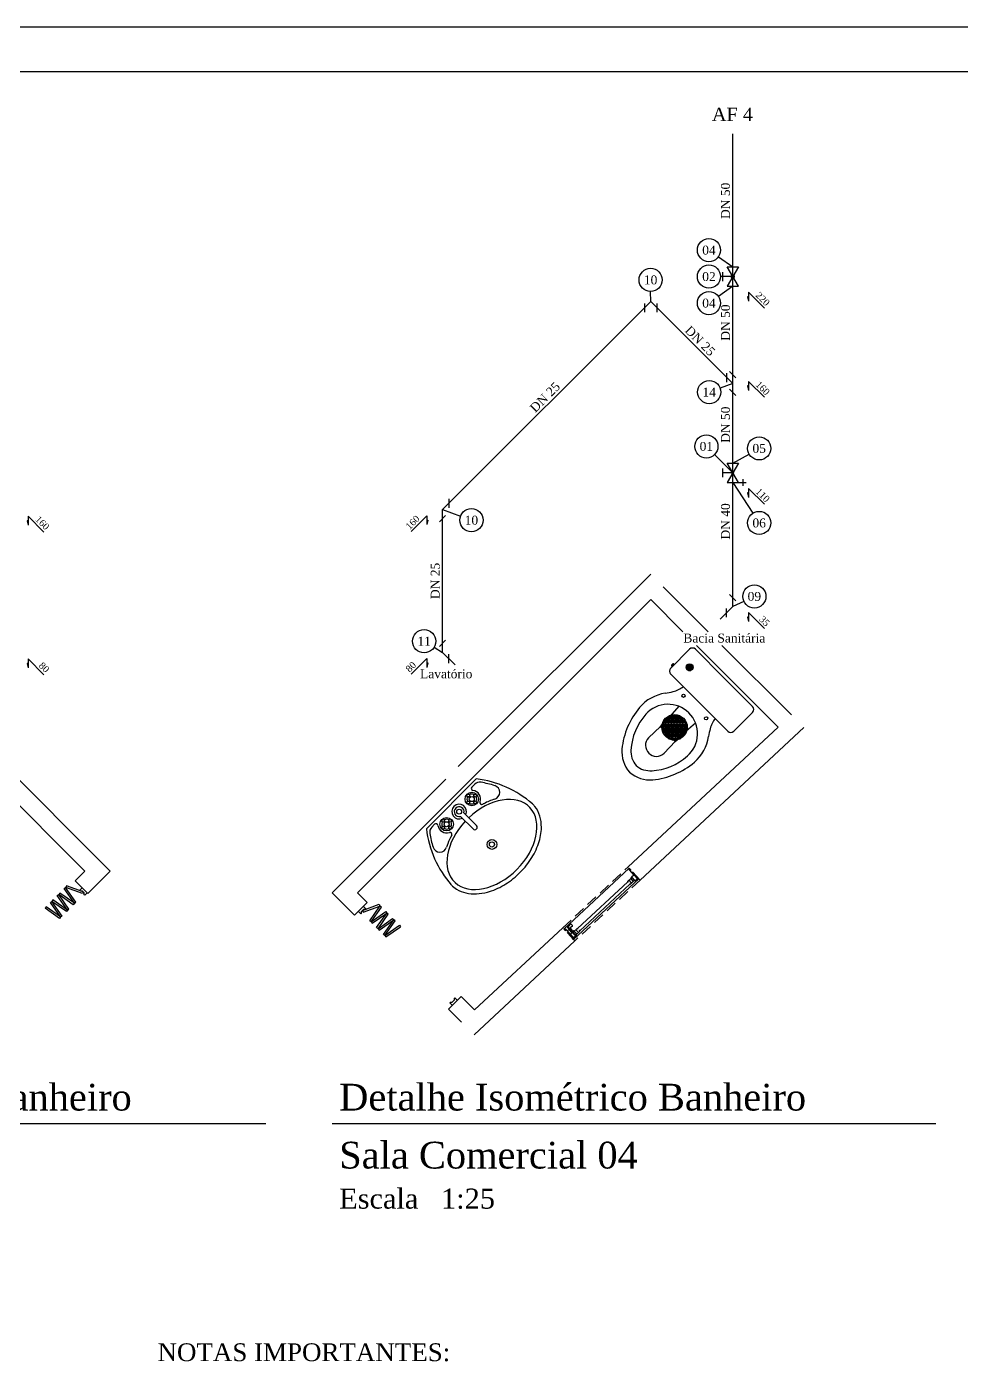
# Model space of a CAD drawing. Header units: millimetres. Extents: x 8900 to 13100, y 733 to 3683.
# Drawn here: x 11005 to 12052, y 2180 to 3683 of the extents above; entities that cross this region are included whole.
import ezdxf
from ezdxf.enums import TextEntityAlignment as Align

# ---------------------------------------------------------------- set-up
doc = ezdxf.new("R2010")
doc.units = ezdxf.units.MM
doc.linetypes.add('DASHED', pattern=[19.05, 12.7, -6.35])
for name, color, linetype in [('001 - 0.050', 1, 'Continuous'), ('002 - 0.150', 2, 'Continuous'), ('004 - 0.350', 4, 'Continuous'), ('005 - 0.350 Color', 5, 'Continuous'), ('006 - 0.500', 6, 'Continuous'), ('014 - 1.000', 14, 'Continuous')]:
    doc.layers.add(name, color=color, linetype=linetype)
doc.styles.add('style2', font='BOOKOSBI.TTF')
doc.styles.add('style4', font='romantic.ttf')

msp = doc.modelspace()

# ---------------------------------------------------------------- hatches: boundary and pattern name
at = {"layer": '005 - 0.350 Color', "ltscale": 2.5}
h = msp.add_hatch(color=256, dxfattribs=at)
h.paths.add_polyline_path([(11795.4, 3183.8, 0.198665), (11795, 3182.9), (11796.2, 3182.9)])
h.paths.add_polyline_path([(11795.6, 3184, 0.065783), (11795.4, 3183.8), (11796.2, 3182.9)])
h.paths.add_polyline_path([(11796.2, 3184.2, 0.131652), (11795.6, 3184), (11796.2, 3182.9)])
h.paths.add_polyline_path([(11796.9, 3184, 0.131652), (11796.2, 3184.2), (11796.2, 3182.9)])
h.paths.add_polyline_path([(11796.9, 3184), (11796.2, 3182.9), (11796.9, 3181.9, 0.57735)])
h.paths.add_polyline_path([(11796.2, 3182.9), (11796.2, 3181.7, 0.131652), (11796.9, 3181.9)])
h.paths.add_polyline_path([(11796.2, 3182.9), (11795.6, 3181.9, 0.131652), (11796.2, 3181.7)])
h.paths.add_polyline_path([(11796.2, 3182.9), (11795, 3182.9, 0.267949), (11795.6, 3181.9)])

# ---------------------------------------------------------------- linework, layer by layer
at = {"layer": '001 - 0.050'}
for p, q in [((11747.6, 2985), (11726.6, 2964)), ((11747.6, 2985), (11747.6, 2985)), ((11747.6, 2985), (11747.6, 2985)), ((11786.3, 2953), (11754.4, 2985)), ((11729.1, 2968.8), (11727.5, 2967.2)), ((11729.7, 2968.8), (11727.5, 2966.5)), ((11728.3, 2965.7), (11727.5, 2966.5)), ((11730.6, 2968), (11729.7, 2968.8)), ((11744, 2965.5), (11751.5, 2965.5)), ((11744, 2965.2), (11751.6, 2965.2)), ((11744, 2964.9), (11751.6, 2964.9)), ((11744, 2964.6), (11751.6, 2964.6)), ((11744, 2964.3), (11751.5, 2964.3)), ((11744.1, 2966.1), (11751.4, 2966.1)), ((11744.1, 2965.8), (11751.5, 2965.8)), ((11744.1, 2964), (11751.5, 2964)), ((11744.2, 2963.6), (11744.2, 2966.4)), ((11744.2, 2963.7), (11751.4, 2963.7)), ((11744.3, 2966.4), (11751.3, 2966.4)), ((11744.3, 2963.4), (11751.3, 2963.4)), ((11744.4, 2966.7), (11751.2, 2966.7)), ((11744.4, 2963.1), (11751.1, 2963.1)), ((11744.5, 2963), (11744.5, 2967)), ((11744.6, 2967), (11751, 2967)), ((11744.6, 2962.8), (11750.9, 2962.8)), ((11744.8, 2962.6), (11744.8, 2967.4)), ((11744.8, 2967.3), (11750.8, 2967.3)), ((11744.8, 2962.5), (11750.7, 2962.5)), ((11745, 2967.6), (11750.5, 2967.6)), ((11745.1, 2962.2), (11745.1, 2967.7)), ((11745.1, 2962.2), (11750.4, 2962.2)), ((11745.3, 2967.9), (11750.2, 2967.9)), ((11745.4, 2962), (11745.4, 2968)), ((11745.5, 2962), (11750.1, 2962)), ((11745.7, 2961.8), (11745.7, 2968.2)), ((11745.8, 2968.2), (11749.8, 2968.2)), ((11745.9, 2961.7), (11749.6, 2961.7)), ((11746, 2961.6), (11746, 2968.4)), ((11746.3, 2968.5), (11749.2, 2968.5)), ((11746.3, 2961.5), (11746.3, 2968.5)), ((11746.6, 2961.3), (11746.6, 2968.6)), ((11746.6, 2961.4), (11749, 2961.4)), ((11746.9, 2961.3), (11746.9, 2968.7)), ((11747.2, 2961.2), (11747.2, 2968.7)), ((11747.5, 2961.2), (11747.5, 2968.8)), ((11747.8, 2961.2), (11747.8, 2968.8)), ((11748.1, 2961.2), (11748.1, 2968.8)), ((11748.4, 2961.2), (11748.4, 2968.7)), ((11748.7, 2961.3), (11748.7, 2968.7)), ((11749, 2961.4), (11749, 2968.6)), ((11749.3, 2961.5), (11749.3, 2968.5)), ((11749.6, 2961.6), (11749.6, 2968.3)), ((11749.9, 2961.8), (11749.9, 2968.2)), ((11750.2, 2962), (11750.2, 2967.9)), ((11750.5, 2962.3), (11750.5, 2967.7)), ((11750.8, 2962.6), (11750.8, 2967.3)), ((11751.1, 2963.1), (11751.1, 2966.9)), ((11751.4, 2963.7), (11751.4, 2966.2)), ((11758.6, 2925.3), (11726.6, 2957.2)), ((11786.3, 2953), (11818.3, 2921)), ((11715.7, 2897.7), (11736.1, 2921.1)), ((11758.6, 2925.3), (11790.6, 2893.3)), ((11715, 2898.5), (11721.4, 2905.8)), ((11717.1, 2901.2), (11744.8, 2901.2)), ((11717.6, 2902.9), (11744.2, 2902.9)), ((11717.6, 2902.9), (11744.2, 2902.9)), ((11717.8, 2899.6), (11717.8, 2903.2)), ((11718.4, 2904.5), (11743.5, 2904.5)), ((11719.4, 2906.1), (11742.5, 2906.1)), ((11719.4, 2902.9), (11719.4, 2906)), ((11719.4, 2896.4), (11719.4, 2900.4)), ((11720.8, 2907.7), (11741.1, 2907.7)), ((11721, 2906.1), (11721, 2907.9)), ((11721, 2899.6), (11721, 2903.7)), ((11722.6, 2902.9), (11722.6, 2906.9)), ((11722.6, 2896.4), (11722.6, 2900.4)), ((11722.7, 2909.3), (11739.2, 2909.3)), ((11724.2, 2906.1), (11724.2, 2910.1)), ((11724.2, 2899.6), (11724.2, 2903.7)), ((11725.6, 2910.9), (11736.3, 2910.9)), ((11725.8, 2909.3), (11725.8, 2911)), ((11725.8, 2902.9), (11725.8, 2906.9)), ((11725.8, 2896.4), (11725.8, 2900.4)), ((11727.4, 2906.1), (11727.4, 2910.1)), ((11727.4, 2899.6), (11727.4, 2903.7)), ((11729, 2902.9), (11729, 2911.8)), ((11729, 2909.3), (11729, 2911.8)), ((11729, 2902.9), (11729, 2906.9)), ((11729, 2896.4), (11729, 2900.4)), ((11730.6, 2906.1), (11730.6, 2910.1)), ((11730.6, 2899.6), (11730.6, 2903.7)), ((11731, 2882.4), (11754.3, 2902.7)), ((11732.2, 2909.3), (11732.2, 2911.9)), ((11732.2, 2902.9), (11732.2, 2906.9)), ((11732.2, 2896.4), (11732.2, 2900.4)), ((11733.9, 2906.1), (11733.9, 2910.1)), ((11733.9, 2899.6), (11733.9, 2903.7)), ((11735.5, 2909.3), (11735.5, 2911.2)), ((11735.5, 2902.9), (11735.5, 2906.9)), ((11735.5, 2896.4), (11735.5, 2900.4)), ((11737.1, 2906.1), (11737.1, 2910.1)), ((11737.1, 2899.6), (11737.1, 2903.7)), ((11738.7, 2909.3), (11738.7, 2909.6)), ((11738.7, 2902.9), (11738.7, 2906.9)), ((11738.7, 2896.4), (11738.7, 2900.4)), ((11740.3, 2906.1), (11740.3, 2908.4)), ((11740.3, 2899.6), (11740.3, 2903.7)), ((11741.9, 2902.9), (11741.9, 2906.8)), ((11741.9, 2896.4), (11741.9, 2900.4)), ((11743.5, 2899.6), (11743.5, 2903.7)), ((11743.9, 2891.6), (11743.9, 2903.6)), ((11818.3, 2914.3), (11797.3, 2893.3)), ((11715, 2898.5), (11701.8, 2885.8)), ((11715.7, 2897.7), (11723.4, 2890.1)), ((11716.7, 2898), (11745.2, 2898)), ((11716.7, 2896.4), (11745.2, 2896.4)), ((11716.8, 2899.6), (11745.1, 2899.6)), ((11716.9, 2894.8), (11744.9, 2894.8)), ((11717.4, 2893.2), (11744.5, 2893.2)), ((11717.8, 2893.2), (11717.8, 2897.2)), ((11718, 2891.6), (11743.9, 2891.6)), ((11718.9, 2890), (11743, 2890)), ((11719.4, 2890), (11719.4, 2894)), ((11720, 2888.4), (11741.8, 2888.4)), ((11720.4, 2888), (11741.5, 2888)), ((11721, 2893.2), (11721, 2897.2)), ((11721, 2887.4), (11721, 2890.8)), ((11721.6, 2886.8), (11740.2, 2886.8)), ((11722.6, 2890), (11722.6, 2894)), ((11722.6, 2886), (11722.6, 2887.6)), ((11731, 2882.4), (11723.4, 2890.1)), ((11724.2, 2893.2), (11724.2, 2897.2)), ((11724.2, 2886.8), (11724.2, 2890.8)), ((11725.8, 2890), (11725.8, 2894)), ((11725.8, 2884.3), (11725.8, 2887.6)), ((11727.4, 2893.2), (11727.4, 2897.2)), ((11727.4, 2886.8), (11727.4, 2890.8)), ((11729, 2890), (11729, 2894)), ((11729, 2883.6), (11729, 2887.6)), ((11730.6, 2893.2), (11730.6, 2897.2)), ((11730.6, 2886.8), (11730.6, 2890.8)), ((11731.8, 2881.6), (11739.1, 2888.1)), ((11732.2, 2890), (11732.2, 2894)), ((11732.2, 2883.6), (11732.2, 2887.6)), ((11733.9, 2893.2), (11733.9, 2897.2)), ((11733.9, 2886.8), (11733.9, 2890.8)), ((11735.5, 2890), (11735.5, 2894)), ((11735.5, 2884.1), (11735.5, 2887.6)), ((11737.1, 2893.2), (11737.1, 2897.2)), ((11737.1, 2886.8), (11737.1, 2890.8)), ((11738.7, 2890), (11738.7, 2894)), ((11738.7, 2885.6), (11738.7, 2887.6)), ((11740.3, 2893.2), (11740.3, 2897.2)), ((11740.3, 2886.8), (11740.3, 2890.8)), ((11741.9, 2890), (11741.9, 2894)), ((11743.5, 2893.2), (11743.5, 2897.2)), ((11745.1, 2896.4), (11745.1, 2899.5)), ((11731.8, 2881.6), (11719.1, 2868.5)), ((11723.9, 2885.2), (11737.9, 2885.2)), ((11727.4, 2883.8), (11727.4, 2884.4)), ((11728.4, 2883.6), (11733.4, 2883.6)), ((11730.6, 2883.3), (11730.6, 2884.4)), ((11733.9, 2883.6), (11733.9, 2884.4)), ((11452.7, 2783.8), (11508.7, 2839.8)), ((11503.7, 2830.5), (11507, 2833.8)), ((11501.2, 2818.5), (11500.2, 2819.5)), ((11501.2, 2815.7), (11500.2, 2814.7)), ((11502.2, 2819.5), (11501.1, 2820.5)), ((11502.2, 2814.7), (11501.1, 2813.7)), ((11504.9, 2814.8), (11506, 2813.7)), ((11505, 2819.5), (11506, 2820.5)), ((11505.9, 2818.5), (11507, 2819.5)), ((11505.9, 2815.7), (11507, 2814.7)), ((11505, 2783.6), (11490.9, 2797.7)), ((11494.8, 2801.6), (11508.9, 2787.5)), ((11458.7, 2785.5), (11462, 2788.8)), ((11473, 2790.3), (11472, 2791.3)), ((11473, 2787.5), (11472, 2786.5)), ((11474, 2791.3), (11472.9, 2792.3)), ((11474, 2786.6), (11472.9, 2785.5)), ((11476.7, 2786.6), (11477.8, 2785.5)), ((11476.8, 2791.3), (11477.8, 2792.3)), ((11477.7, 2790.3), (11478.8, 2791.3)), ((11477.7, 2787.5), (11478.8, 2786.5))]:
    msp.add_line(p, q, dxfattribs=at)
at = {"layer": '001 - 0.050', "ltscale": 0.5}
for p, q in [((11680.1, 2739.5), (11606.9, 2671.3)), ((11680.1, 2739.5), (11679.1, 2738.6)), ((11679.1, 2738.4), (11679.2, 2738.3)), ((11679.2, 2738.3), (11679.4, 2738.4)), ((11679.4, 2738.5), (11680, 2739.1)), ((11679.4, 2738.4), (11679.4, 2738.5)), ((11680, 2737.8), (11679.9, 2737.6)), ((11679.9, 2737.6), (11685.2, 2731.9)), ((11680.1, 2737.8), (11680, 2737.8)), ((11681.8, 2737.7), (11680.1, 2739.5)), ((11680.7, 2738.3), (11680.1, 2737.8)), ((11680.2, 2739.1), (11680.7, 2738.5)), ((11680.3, 2737.6), (11680.9, 2738.1)), ((11689.1, 2728.1), (11680.3, 2737.6)), ((11681, 2738.1), (11681.6, 2737.5)), ((11681.8, 2737.5), (11681.8, 2737.5)), ((11691, 2727.8), (11617.8, 2659.6)), ((11622.3, 2671.9), (11678.5, 2724.2)), ((11624.6, 2669.4), (11680.8, 2721.7)), ((11678.3, 2724.7), (11682.4, 2728.5)), ((11678.9, 2723.8), (11678.3, 2724.4)), ((11680.1, 2726), (11678.5, 2724.6)), ((11678.5, 2724.6), (11679, 2724)), ((11679, 2724), (11678.9, 2723.8)), ((11682.8, 2723.1), (11680.1, 2726)), ((11680.5, 2722.1), (11680.7, 2722.2)), ((11681, 2721.5), (11680.5, 2722.1)), ((11680.7, 2722.2), (11681.2, 2721.7)), ((11681.2, 2721.7), (11682.8, 2723.1)), ((11685.4, 2725.3), (11681.3, 2721.5)), ((11682.5, 2728.3), (11681.8, 2727.6)), ((11681.8, 2727.6), (11684.5, 2724.7)), ((11682.2, 2728.7), (11682.3, 2728.8)), ((11682.4, 2728.5), (11682.2, 2728.7)), ((11682.4, 2728.8), (11683.1, 2728.1)), ((11682.9, 2727.9), (11682.5, 2728.3)), ((11685.2, 2731.9), (11682.6, 2729.5)), ((11682.6, 2729.3), (11682.7, 2729.2)), ((11682.7, 2729.2), (11682.8, 2729.4)), ((11682.8, 2729.4), (11682.9, 2729.3)), ((11683, 2729.5), (11683.1, 2729.6)), ((11683.1, 2729.3), (11683, 2729.5)), ((11683, 2729.3), (11683.1, 2729.3)), ((11683.1, 2729.6), (11683.8, 2728.9)), ((11683.1, 2727.9), (11683.1, 2727.9)), ((11683.7, 2728.7), (11683.5, 2728.9)), ((11683.5, 2728.9), (11683.5, 2728.8)), ((11683.5, 2728.7), (11685.6, 2726.3)), ((11683.8, 2728.9), (11683.7, 2728.7)), ((11684.5, 2724.7), (11685.2, 2725.4)), ((11684.8, 2726), (11684.9, 2726)), ((11685.2, 2725.4), (11684.8, 2725.9)), ((11685, 2726), (11685.7, 2725.3)), ((11685.6, 2725.1), (11685.4, 2725.3)), ((11685.7, 2725.1), (11685.6, 2725.1)), ((11685.7, 2726.5), (11685.8, 2726.7)), ((11685.9, 2726.4), (11685.7, 2726.5)), ((11685.8, 2726.7), (11686.6, 2725.9)), ((11685.8, 2726.3), (11685.9, 2726.4)), ((11686.3, 2725.6), (11686.1, 2725.5)), ((11686.1, 2725.5), (11686.2, 2725.4)), ((11686.3, 2725.9), (11686.2, 2725.9)), ((11686.2, 2725.7), (11686.3, 2725.6)), ((11686.4, 2725.8), (11686.3, 2725.9)), ((11686.4, 2725.4), (11689, 2727.8)), ((11686.6, 2725.9), (11686.4, 2725.8)), ((11689, 2727.8), (11689.1, 2727.7)), ((11689.7, 2728.6), (11689.1, 2728.1)), ((11689.1, 2727.7), (11689.3, 2727.8)), ((11689.2, 2729.6), (11689.2, 2729.5)), ((11689.2, 2729.4), (11689.7, 2728.8)), ((11689.3, 2727.9), (11689.9, 2728.5)), ((11689.3, 2727.8), (11689.3, 2727.9)), ((11691, 2727.8), (11689.4, 2729.6)), ((11689.9, 2727.2), (11689.8, 2727)), ((11689.8, 2727), (11689.9, 2726.9)), ((11690, 2727.2), (11689.9, 2727.2)), ((11690, 2728.5), (11690.6, 2727.9)), ((11690, 2726.9), (11691, 2727.8)), ((11690.6, 2727.7), (11690, 2727.2)), ((11612.2, 2674.3), (11614.3, 2676.8)), ((11615.2, 2676.9), (11616.6, 2675.4)), ((11606.9, 2671.3), (11607.9, 2672.3)), ((11608.6, 2669.5), (11606.9, 2671.3)), ((11608, 2672), (11607.4, 2671.4)), ((11607.4, 2671.3), (11607.9, 2670.7)), ((11608.1, 2671.9), (11608, 2672)), ((11608.1, 2672.3), (11608.2, 2672.1)), ((11608.2, 2672.1), (11608.1, 2671.9)), ((11608.1, 2670.7), (11608.7, 2671.2)), ((11608.9, 2671.1), (11608.2, 2670.5)), ((11608.2, 2670.3), (11608.8, 2669.7)), ((11608.7, 2671.2), (11608.7, 2671.4)), ((11608.7, 2671.4), (11608.9, 2671.4)), ((11608.8, 2669.6), (11608.8, 2669.5)), ((11608.9, 2671.4), (11614.1, 2665.7)), ((11617.7, 2661.6), (11608.9, 2671.1)), ((11611.3, 2674), (11610.7, 2673.4)), ((11610.7, 2673.4), (11615.9, 2667.9)), ((11610.9, 2669.3), (11612.5, 2670.8)), ((11611.6, 2674.3), (11611.3, 2674)), ((11616.5, 2668.5), (11611.3, 2674)), ((11612.5, 2670.8), (11615.8, 2667.3)), ((11613.1, 2670.8), (11612.8, 2670.5)), ((11613.7, 2672), (11613.4, 2671.7)), ((11614.1, 2672.2), (11613.6, 2671.7)), ((11613.6, 2671.7), (11616.7, 2668.4)), ((11613.7, 2670.2), (11614.3, 2670.8)), ((11616.5, 2674.5), (11613.8, 2672.6)), ((11617, 2669.1), (11614.1, 2672.2)), ((11614.1, 2665.7), (11616.8, 2668.2)), ((11615.8, 2667.3), (11614.1, 2665.7)), ((11616.3, 2667.5), (11614.3, 2665.6)), ((11614.3, 2665.6), (11617.8, 2661.8)), ((11615.9, 2667.9), (11615.5, 2667.6)), ((11615.9, 2667.9), (11616.5, 2668.5)), ((11616.2, 2661.6), (11616.2, 2661.6)), ((11617.8, 2659.6), (11616.2, 2661.4)), ((11619.8, 2663.7), (11616.3, 2667.5)), ((11616.4, 2661.6), (11616.9, 2661)), ((11616.7, 2667.8), (11616.6, 2667.7)), ((11616.6, 2667.7), (11617.3, 2666.9)), ((11616.9, 2667.7), (11616.7, 2667.8)), ((11616.9, 2668.2), (11617, 2668.1)), ((11617, 2668.1), (11616.9, 2668)), ((11616.9, 2668), (11616.9, 2667.9)), ((11616.9, 2667.7), (11616.9, 2667.7)), ((11617.4, 2669.3), (11617, 2669.1)), ((11617.1, 2668.3), (11617.6, 2668.5)), ((11617.1, 2661), (11617.7, 2661.6)), ((11617.8, 2661.4), (11617.2, 2660.8)), ((11617.2, 2660.7), (11617.8, 2660.1)), ((11617.3, 2667.2), (11617.4, 2667.3)), ((11617.4, 2667), (11617.3, 2667.2)), ((11617.3, 2666.9), (11617.4, 2667)), ((11617.5, 2668.5), (11617.4, 2668.4)), ((11617.4, 2668.3), (11618.1, 2667.6)), ((11617.7, 2668.3), (11617.5, 2668.5)), ((11617.5, 2667.3), (11619.7, 2664.9)), ((11617.6, 2668.5), (11617.7, 2668.3)), ((11621.8, 2672.1), (11617.7, 2668.3)), ((11617.8, 2661.8), (11619.8, 2663.7)), ((11618, 2661.3), (11617.8, 2661.4)), ((11618.8, 2660.5), (11617.8, 2659.6)), ((11618.3, 2668.8), (11617.9, 2669.2)), ((11617.9, 2668.1), (11618.6, 2668.8)), ((11618.3, 2667.7), (11617.9, 2668.1)), ((11620.6, 2664.1), (11617.9, 2661.7)), ((11617.9, 2661.7), (11618, 2661.5)), ((11617.9, 2660.1), (11618.5, 2660.6)), ((11618, 2661.5), (11618, 2661.3)), ((11618.3, 2667.6), (11618.3, 2667.6)), ((11618.5, 2660.6), (11618.5, 2660.8)), ((11618.5, 2660.8), (11618.7, 2660.8)), ((11618.6, 2668.8), (11621.3, 2665.9)), ((11618.7, 2660.8), (11618.8, 2660.7)), ((11619.5, 2664.9), (11619.3, 2664.7)), ((11619.3, 2664.7), (11620, 2663.9)), ((11619.6, 2664.7), (11619.5, 2664.9)), ((11619.7, 2664.8), (11619.6, 2664.7)), ((11620.1, 2665.7), (11620, 2665.7)), ((11620, 2665.5), (11620.7, 2664.8)), ((11620, 2664.2), (11620.1, 2664.3)), ((11620.2, 2664.1), (11620, 2664.2)), ((11620, 2663.9), (11620.2, 2664.1)), ((11620.6, 2665.2), (11620.2, 2665.7)), ((11620.2, 2664.3), (11620.3, 2664.2)), ((11620.3, 2664.2), (11620.5, 2664.4)), ((11620.4, 2670.4), (11621.9, 2671.9)), ((11623.1, 2667.5), (11620.4, 2670.4)), ((11620.5, 2664.4), (11620.6, 2664.3)), ((11621.3, 2665.9), (11620.6, 2665.2)), ((11620.7, 2665), (11624.8, 2668.9)), ((11620.9, 2664.8), (11620.7, 2665)), ((11620.8, 2664.8), (11620.9, 2664.8)), ((11621.9, 2671.9), (11622.5, 2671.3)), ((11622.6, 2671.5), (11622.1, 2672.1)), ((11622.5, 2671.3), (11622.6, 2671.5)), ((11624.6, 2669), (11623.1, 2667.5)), ((11624.3, 2669.7), (11624.1, 2669.6)), ((11624.1, 2669.6), (11624.6, 2669)), ((11624.8, 2669.1), (11624.3, 2669.7))]:
    msp.add_line(p, q, dxfattribs=at)
at = {"layer": '001 - 0.050', "ltscale": 2.5}
for p, q in [((11038.9, 2709), (11040.6, 2710.1)), ((11050.4, 2692.6), (11038.9, 2709)), ((11041.7, 2711.7), (11040.6, 2710.1)), ((11056.9, 2698.6), (11040.6, 2710.1)), ((11052, 2693.7), (11040.6, 2710.1)), ((11058.1, 2700.3), (11041.7, 2711.7)), ((11046.6, 2716.7), (11048.3, 2717.8)), ((11058.1, 2700.3), (11046.6, 2716.7)), ((11059.7, 2701.4), (11048.3, 2717.8)), ((11049.1, 2719.9), (11048.4, 2718)), ((11067.2, 2711.2), (11048.4, 2718)), ((11067.9, 2713), (11049.1, 2719.9)), ((11066.9, 2717.7), (11064.1, 2714.9)), ((11064.1, 2714.9), (11064.8, 2714.2)), ((11064.8, 2714.2), (11066.8, 2714.2)), ((11069, 2711.9), (11066.8, 2714.2)), ((11067.9, 2713), (11067.2, 2711.2)), ((11069, 2709.9), (11069, 2711.9)), ((11069.7, 2709.2), (11069, 2709.9)), ((11072.6, 2712), (11069.7, 2709.2)), ((11026.3, 2696.3), (11025.2, 2694.7)), ((11041.5, 2683.2), (11025.2, 2694.7)), ((11042.7, 2684.9), (11026.3, 2696.3)), ((11031.2, 2701.3), (11032.9, 2702.4)), ((11042.7, 2684.9), (11031.2, 2701.3)), ((11034, 2704), (11032.9, 2702.4)), ((11049.2, 2690.9), (11032.9, 2702.4)), ((11044.3, 2686), (11032.9, 2702.4)), ((11050.4, 2692.6), (11034, 2704)), ((11050.4, 2692.6), (11049.2, 2690.9)), ((11050.4, 2692.6), (11052, 2693.7)), ((11058.1, 2700.3), (11056.9, 2698.6)), ((11058.1, 2700.3), (11059.7, 2701.4)), ((11376.4, 2691.3), (11379.2, 2688.4)), ((11379.9, 2691.2), (11382.1, 2693.4)), ((11379.9, 2689.2), (11379.9, 2691.2)), ((11381, 2692.3), (11399.8, 2699.1)), ((11381, 2692.3), (11381.7, 2690.4)), ((11381.7, 2690.4), (11400.5, 2697.2)), ((11382, 2696.9), (11384.8, 2694.1)), ((11384.1, 2693.4), (11382.1, 2693.4)), ((11384.8, 2694.1), (11384.1, 2693.4)), ((11389.2, 2680.6), (11400.7, 2697)), ((11390.8, 2679.5), (11402.3, 2695.9)), ((11390.8, 2679.5), (11407.2, 2691)), ((11399.8, 2699.1), (11400.5, 2697.2)), ((11402.3, 2695.9), (11400.7, 2697)), ((11407.2, 2691), (11408.4, 2689.3)), ((11042.7, 2684.9), (11041.5, 2683.2)), ((11042.7, 2684.9), (11044.3, 2686)), ((11379.2, 2688.4), (11379.9, 2689.2)), ((11390.8, 2679.5), (11389.2, 2680.6)), ((11390.8, 2679.5), (11392, 2677.9)), ((11392, 2677.9), (11408.4, 2689.3)), ((11396.9, 2673), (11408.4, 2689.3)), ((11398.5, 2671.8), (11410, 2688.2)), ((11398.5, 2671.8), (11414.9, 2683.3)), ((11399.7, 2670.2), (11416.1, 2681.6)), ((11404.6, 2665.3), (11416.1, 2681.6)), ((11406.2, 2664.1), (11417.7, 2680.5)), ((11406.2, 2664.1), (11422.6, 2675.6)), ((11410, 2688.2), (11408.4, 2689.3)), ((11414.9, 2683.3), (11416.1, 2681.6)), ((11417.7, 2680.5), (11416.1, 2681.6)), ((11422.6, 2675.6), (11423.7, 2673.9)), ((11398.5, 2671.8), (11396.9, 2673)), ((11398.5, 2671.8), (11399.7, 2670.2)), ((11406.2, 2664.1), (11404.6, 2665.3)), ((11406.2, 2664.1), (11407.4, 2662.5)), ((11407.4, 2662.5), (11423.7, 2673.9)), ((11479, 2588.6), (11479.7, 2589.3)), ((11481.9, 2585.8), (11479, 2588.6)), ((11479.7, 2589.3), (11481.7, 2589.3)), ((11481.7, 2589.3), (11484, 2591.6)), ((11484.7, 2594.3), (11484, 2593.6)), ((11484, 2593.6), (11484, 2591.6)), ((11487.5, 2591.4), (11484.7, 2594.3))]:
    msp.add_line(p, q, dxfattribs=at)
at = {"layer": '001 - 0.050'}
for centre, radius in [((11747.8, 2965), 3.81), ((11741, 2932.9), 1.79), ((11730.9, 2897.6), 14.3), ((11766.3, 2907.7), 1.79), ((11503.6, 2817.1), 7.56), ((11499.7, 2821), 1.54), ((11499.7, 2813.2), 1.54), ((11503.6, 2817.1), 2.75), ((11507.5, 2821), 1.54), ((11507.5, 2813.2), 1.54), ((11475.4, 2788.9), 7.56), ((11489.5, 2803), 2.75), ((11471.5, 2792.8), 1.54), ((11471.5, 2785), 1.54), ((11475.4, 2788.9), 2.75), ((11479.3, 2792.8), 1.54), ((11479.3, 2785), 1.54), ((11526.2, 2766.2), 5.46), ((11526.2, 2766.2), 2.91)]:
    msp.add_circle(centre, radius, dxfattribs=at)
for centre, radius, start, end in [((11751, 2981.7), 4.76, 45, 135), ((11729.9, 2960.6), 4.76, 135, 225), ((11727.8, 2966.8), 0.476, 135, 225), ((11729.4, 2968.4), 0.476, 45, 135), ((11727.3, 2889.4), 46.8, 98.3289, 139.4554), ((11713.1, 2990.7), 55.5, 277.6506, 287.0098), ((11720.5, 2970.6), 34.1, 284.9999, 306.296), ((11759.9, 2863.3), 88.6, 140.3547, 173.617), ((11723.6, 2890.3), 33.1, 44.9848, 138.7848), ((11815, 2917.7), 4.76, 315, 45), ((11747.2, 2868.5), 65.2, 138.0057, 176.9097), ((11723.6, 2890.3), 33.1, 311.2152, 45.0152), ((11803.9, 2887.2), 34.1, 143.704, 165.0001), ((11710.2, 2877.3), 11.9, 135.0403, 226.5783), ((11722.7, 2894), 46.8, 310.5446, 351.6711), ((11824, 2879.8), 55.5, 162.9902, 172.3494), ((11793.9, 2896.6), 4.76, 225, 315), ((11707.3, 2870.5), 35.5, 175.628, 221.0076), ((11705.9, 2870.3), 23.9, 174.8314, 221.174), ((11710.7, 2876.9), 11.9, 223.6285, 314.9635), ((11701.8, 2913.9), 65.2, 273.0903, 311.9943), ((11696.6, 2926.6), 88.6, 276.383, 309.6453), ((11703.8, 2874), 35.5, 228.9924, 274.372), ((11703.6, 2872.6), 23.8, 228.8225, 275.2134), ((11505.2, 2829), 2.2, 135, 262.032), ((11503.6, 2817.1), 9.76, 341.2538, 82.032), ((11512.6, 2828.2), 7.92, 80.1872, 135), ((11494.2, 2722.1), 118.5, 49.1421, 82.9655), ((11494.2, 2722.1), 115.5, 72.2549, 80.1872), ((11527, 2824.6), 7.92, 287.2592, 72.2549), ((11489.5, 2803), 8.25, 334.6397, 295.3486), ((11503.6, 2817.1), 5.5, 150.9211, 208.5588), ((11503.6, 2817.1), 5.5, 60.7907, 119.7593), ((11503.6, 2817.1), 5.5, 240.9116, 298.88), ((11503.6, 2817.1), 5.5, 331.0953, 28.7658), ((11514.9, 2813.3), 2.2, 161.2538, 298.7502), ((11489.5, 2803), 5.5, 345.2446, 284.6569), ((11570.3, 2798.3), 118.5, 187.0345, 220.8579), ((11464.3, 2779.9), 7.92, 135, 189.8128), ((11463.5, 2787.3), 2.2, 7.968, 135), ((11475.4, 2788.9), 9.76, 187.968, 288.6816), ((11475.4, 2788.9), 5.5, 151.0953, 208.7658), ((11475.4, 2788.9), 5.5, 60.9116, 118.88), ((11475.4, 2788.9), 5.5, 240.7907, 299.7593), ((11475.4, 2788.9), 5.5, 330.9211, 28.5587), ((11507, 2785.5), 2.75, 225, 45), ((11570.3, 2798.3), 115.5, 189.8128, 197.7274), ((11479.2, 2777.6), 2.2, 331.2412, 108.6816), ((11467.8, 2765.5), 7.92, 197.7274, 342.6975)]:
    msp.add_arc(centre, radius, start, end, dxfattribs=at)
at = {"layer": '001 - 0.050', "ltscale": 0.5}
for centre, radius, start, end in [((11679.2, 2738.5), 0.1, 132.9571, 222.9513), ((11680.1, 2739), 0.1, 43.6786, 132.9584), ((11680.7, 2738.4), 0.1, 312.9623, 42.9577), ((11681, 2738.1), 0.1, 42.9571, 132.9571), ((11681.7, 2737.6), 0.1, 222.9581, 312.9571), ((11681.7, 2737.6), 0.1, 312.9571, 43.3039), ((11678.4, 2724.6), 0.202, 133.4193, 222.9571), ((11681.2, 2721.6), 0.198, 222.0041, 312.9571), ((11682.4, 2728.7), 0.1, 42.9681, 132.9529), ((11682.6, 2729.4), 0.1, 132.9571, 222.9571), ((11683, 2729.3), 0.1, 222.9602, 312.9388), ((11683, 2728), 0.1, 222.9571, 312.9571), ((11683, 2728), 0.1, 312.9571, 42.9571), ((11683.5, 2728.7), 0.1, 132.9466, 222.9676), ((11684.9, 2725.9), 0.1, 132.9571, 222.9571), ((11684.9, 2726), 0.1, 42.9571, 132.9571), ((11685.7, 2726.4), 0.1, 222.9466, 312.9676), ((11685.6, 2725.2), 0.1, 312.9587, 42.9571), ((11686.3, 2725.8), 0.1, 132.9754, 222.954), ((11686.3, 2725.5), 0.1, 222.9571, 312.9571), ((11689.2, 2729.5), 0.1, 132.9571, 222.9571), ((11689.3, 2729.5), 0.1, 42.9571, 132.9571), ((11689.7, 2728.7), 0.0983, 311.9629, 42.9571), ((11690, 2728.4), 0.1, 42.2397, 132.9571), ((11690, 2726.9), 0.1, 222.9577, 312.9438), ((11690.5, 2727.8), 0.0987, 312.2309, 42.9571), ((11614.7, 2676.4), 0.6, 42.9571, 140.4571), ((11616.1, 2675), 0.6, 305.4571, 42.9571), ((11607.4, 2671.3), 0.1, 132.9558, 222.2356), ((11608, 2672.2), 0.1, 42.9629, 132.9571), ((11608, 2670.7), 0.1, 222.9565, 312.9519), ((11608.3, 2670.4), 0.1, 132.9571, 222.9571), ((11608.7, 2669.6), 0.1, 222.6103, 312.9571), ((11608.7, 2669.7), 0.1, 312.9571, 42.9561), ((11611.9, 2674.5), 0.4, 222.9571, 320.4571), ((11614, 2672.3), 0.4, 125.4571, 222.9571), ((11616.2, 2661.5), 0.1, 132.9571, 222.9571), ((11616.3, 2661.5), 0.1, 42.9571, 132.9571), ((11617, 2668.7), 0.4, 222.9571, 297.9571), ((11616.8, 2668.1), 0.1, 42.9571, 132.9571), ((11616.9, 2667.8), 0.1, 312.9754, 42.954), ((11617, 2661.1), 0.0983, 222.9571, 313.9513), ((11617.3, 2660.7), 0.1, 132.9571, 223.6745), ((11617.6, 2668.9), 0.4, 42.9571, 117.9571), ((11617.5, 2668.4), 0.1, 132.9613, 222.9461), ((11617.4, 2667.2), 0.1, 42.9466, 132.9676), ((11617.9, 2660.1), 0.0987, 222.9571, 313.6833), ((11618.2, 2667.6), 0.1, 222.9571, 312.9571), ((11618.2, 2667.7), 0.1, 312.9571, 42.9571), ((11618.8, 2660.6), 0.1, 312.9704, 42.9565), ((11619.6, 2664.8), 0.1, 312.9466, 42.9676), ((11620.1, 2665.6), 0.1, 132.9571, 222.9571), ((11620.1, 2665.6), 0.1, 42.9571, 132.9571), ((11620.2, 2664.2), 0.1, 42.9602, 132.9388), ((11620.5, 2664.2), 0.1, 312.9571, 42.9571), ((11620.8, 2664.8), 0.1, 222.9571, 312.9555), ((11621.9, 2672), 0.202, 42.9571, 132.4949), ((11624.7, 2669), 0.198, 312.9571, 43.9101)]:
    msp.add_arc(centre, radius, start, end, dxfattribs=at)
at = {"layer": '001 - 0.050'}
msp.add_ellipse((11526.2, 2766.2), major_axis=(42, 42), ratio=0.666667, start_param=1.616828, end_param=7.807388, dxfattribs=at)
for points, knots in [([(11480.7, 2720.7), (11482.5, 2719), (11484.4, 2717.4), (11489.7, 2714.2), (11493.3, 2712.8), (11500.7, 2711), (11504.7, 2710.7), (11512.9, 2711), (11517.1, 2711.7), (11527.4, 2714.5), (11533.6, 2717.1), (11545.3, 2724), (11551, 2728.3), (11561.2, 2738), (11565.7, 2743.5), (11573.3, 2755), (11576.3, 2761.1), (11580.5, 2773.3), (11581.6, 2779.4), (11581.7, 2789.7), (11581.1, 2794), (11578.6, 2802), (11576.8, 2805.7), (11573.5, 2809.9), (11572.6, 2810.8), (11571.7, 2811.7)], [6.283185, 6.283185, 6.283185, 6.283185, 6.442399, 6.442399, 6.675979, 6.675979, 6.909559, 6.909559, 7.143139, 7.143139, 7.480359, 7.480359, 7.817579, 7.817579, 8.154799, 8.154799, 8.492019, 8.492019, 8.829238, 8.829238, 9.085832, 9.085832, 9.342426, 9.342426, 9.424781, 9.424781, 9.424781, 9.424781]), ([(11529.4, 2817.1), (11525.2, 2815.8), (11521.1, 2814.1), (11516.7, 2811.7), (11516.3, 2811.5), (11516, 2811.3)], [4.0443997, 4.0443997, 4.0443997, 4.0443997, 4.2796557, 4.2796557, 4.3001569, 4.3001569, 4.3001569, 4.3001569]), ([(11481.1, 2776.5), (11479.4, 2773.4), (11477.9, 2770.2), (11476.2, 2765.7), (11475.8, 2764.4), (11475.4, 2763.1)], [5.1242531, 5.1242531, 5.1242531, 5.1242531, 5.3076682, 5.3076682, 5.3793346, 5.3793346, 5.3793346, 5.3793346])]:
    msp.add_open_spline(points, degree=3, knots=knots, dxfattribs=at)
at = {"layer": '002 - 0.150'}
msp.add_line((8974.7, 3682.9), (13099.7, 3682.9), dxfattribs=at)
at = {"layer": '002 - 0.150', "ltscale": 2.5}
for p, q in [((11780.1, 3425.1), (11796.2, 3413.8)), ((11785, 3402.9), (11782.5, 3402.9)), ((11704.2, 3375), (11704.1, 3386.2)), ((11796.2, 3392.1), (11780.1, 3380.7)), ((11796.2, 3282.9), (11782.1, 3277.8)), ((11775.8, 3203.3), (11796.2, 3182.9)), ((11796.2, 3193.8), (11814.5, 3203.9)), ((11796.2, 3172.1), (11818.7, 3137.6)), ((11470.8, 3141.6), (11491, 3134.3)), ((11704.2, 3069.2), (11488.5, 2853.5)), ((11718.3, 3055), (11768.6, 3004.7)), ((10762.4, 3044), (11070, 2736.4)), ((11704.2, 3040.9), (11375.4, 2712.1)), ((11704.2, 3040.9), (11740.3, 3004.7)), ((11808.6, 3038.8), (11796.2, 3032.9)), ((10850.8, 2983.9), (11098.3, 2736.4)), ((11461.3, 2987.4), (11470.8, 2981.6)), ((11755.7, 2989.3), (11847.2, 2897.8)), ((11784, 2989.3), (11861.9, 2911.4)), ((11847.2, 2897.8), (11678.8, 2741)), ((11876, 2897.3), (11692.4, 2726.3)), ((11474.4, 2839.3), (11347.1, 2712.1)), ((11070, 2736.4), (11059.1, 2725.5)), ((11098.3, 2736.4), (11073.3, 2711.3)), ((11059.1, 2725.5), (11073.3, 2711.3)), ((11347.1, 2712.1), (11372.1, 2687)), ((11375.4, 2712.1), (11386.3, 2701.2)), ((11386.3, 2701.2), (11372.1, 2687)), ((11605.6, 2672.8), (11506.7, 2580.7)), ((11619.2, 2658.2), (11506.2, 2552.9)), ((11491.8, 2595.7), (11477.6, 2581.5)), ((11491.8, 2595.7), (11506.7, 2580.7)), ((11477.6, 2581.5), (11492, 2567.1))]:
    msp.add_line(p, q, dxfattribs=at)
at = {"layer": '002 - 0.150', "linetype": 'DASHED'}
for p, q in [((11605.6, 2672.8), (11678.8, 2741)), ((11692.4, 2726.3), (11678.8, 2741)), ((11692.4, 2726.3), (11619.2, 2658.2)), ((11619.2, 2658.2), (11605.6, 2672.8))]:
    msp.add_line(p, q, dxfattribs=at)
at = {"layer": '002 - 0.150', "ltscale": 2.5}
for centre in [(11769.5, 3432.6), (11704.1, 3399.2), (11769.5, 3402.9), (11769.5, 3373.2), (11769.8, 3273.4), (11766.6, 3212.5), (11825.8, 3210.3), (11503.2, 3129.8), (11825.8, 3126.7), (11820.4, 3044.3), (11450.2, 2994.1)]:
    msp.add_circle(centre, 13, dxfattribs=at)
at = {"layer": '004 - 0.350'}
for p, q in [((11813.9, 3385.3), (11831.6, 3367.6)), ((11813.9, 3285.3), (11831.6, 3267.6)), ((11813.9, 3165.3), (11831.6, 3147.6)), ((11006.4, 3134.2), (11024, 3116.5)), ((11453.1, 3134.8), (11435.5, 3117.1)), ((11813.9, 3026.1), (11831.6, 3008.4)), ((11006.4, 2974.2), (11024, 2956.5)), ((11453.1, 2974.8), (11435.5, 2957.1))]:
    msp.add_line(p, q, dxfattribs=at)
at = {"layer": '004 - 0.350', "ltscale": 2.5}
for p, q in [((11813.9, 3385.3), (11813.9, 3375.3)), ((11812.6, 3380.3), (11813.9, 3375.3)), ((11813.9, 3380.3), (11812.6, 3380.3)), ((11812.6, 3280.3), (11813.9, 3275.3)), ((11813.9, 3280.3), (11812.6, 3280.3)), ((11813.9, 3285.3), (11813.9, 3275.3)), ((11812.6, 3160.3), (11813.9, 3155.3)), ((11813.9, 3160.3), (11812.6, 3160.3)), ((11813.9, 3165.3), (11813.9, 3155.3)), ((11006.4, 3129.2), (11005, 3129.2)), ((11005, 3129.2), (11006.4, 3124.2)), ((11006.4, 3134.2), (11006.4, 3124.2)), ((11453.1, 3134.8), (11453.1, 3124.8)), ((11454.5, 3129.8), (11453.1, 3124.8)), ((11453.1, 3129.8), (11454.5, 3129.8)), ((11812.6, 3021.1), (11813.9, 3016.1)), ((11813.9, 3021.1), (11812.6, 3021.1)), ((11813.9, 3026.1), (11813.9, 3016.1)), ((11005, 2969.2), (11006.4, 2964.2)), ((11006.4, 2969.2), (11005, 2969.2)), ((11006.4, 2974.2), (11006.4, 2964.2)), ((11453.1, 2974.8), (11453.1, 2964.8)), ((11453.1, 2969.8), (11454.5, 2969.8)), ((11454.5, 2969.8), (11453.1, 2964.8))]:
    msp.add_line(p, q, dxfattribs=at)
at = {"layer": '005 - 0.350 Color', "ltscale": 2.5}
for p, q in [((11796.2, 3402.9), (11796.2, 3562.9)), ((11796.2, 3322.9), (11796.2, 3402.9)), ((11704.2, 3375), (11470.8, 3141.6)), ((11697.1, 3372.9), (11697.1, 3362.9)), ((11704.2, 3375), (11796.2, 3282.9)), ((11711.2, 3372.9), (11711.2, 3362.9)), ((11796.2, 3302.9), (11796.2, 3322.9)), ((11789.2, 3294.7), (11789.2, 3284.7)), ((11799.8, 3289.4), (11792.7, 3296.5)), ((11796.2, 3032.9), (11796.2, 3302.9)), ((11799.8, 3269.4), (11792.7, 3276.5)), ((11470.8, 2981.6), (11470.8, 3141.6)), ((11477.9, 3153.7), (11477.9, 3143.7)), ((11467.3, 3128.1), (11474.3, 3135.2)), ((11799.8, 3039.4), (11792.7, 3046.5)), ((11796.2, 3032.9), (11782.1, 3018.8)), ((11789.2, 3020.9), (11789.2, 3030.9)), ((11474.3, 2995.2), (11467.3, 2988.1)), ((11470.8, 2981.6), (11484.9, 2967.5)), ((11477.9, 2969.6), (11477.9, 2979.6))]:
    msp.add_line(p, q, dxfattribs=at)
at = {"layer": '005 - 0.350 Color'}
for p, q in [((11785, 3397.9), (11785, 3407.9)), ((11796.2, 3402.9), (11785, 3402.9)), ((11785, 3177.9), (11785, 3187.9)), ((11796.2, 3182.9), (11790, 3193.8)), ((11790, 3193.8), (11802.5, 3193.8)), ((11802.5, 3193.8), (11796.2, 3182.9)), ((11796.2, 3182.9), (11785, 3182.9)), ((11796.2, 3182.9), (11790, 3172.1)), ((11790, 3172.1), (11802.5, 3172.1)), ((11802.5, 3172.1), (11796.2, 3182.9)), ((11802.5, 3172.1), (11811.2, 3172.1)), ((11808, 3168.4), (11808, 3175.9))]:
    msp.add_line(p, q, dxfattribs=at)
for points in [[(11790, 3413.8), (11802.5, 3413.8), (11796.2, 3402.9)], [(11790, 3392.1), (11802.5, 3392.1), (11796.2, 3402.9)]]:
    msp.add_lwpolyline(points, close=True, dxfattribs=at)
at = {"layer": '005 - 0.350 Color', "const_width": 2.5}
msp.add_lwpolyline([(11796.2, 3404.2, 1), (11796.2, 3401.7, 1)], format="xyb", close=True, dxfattribs=at)
at = {"layer": '005 - 0.350 Color'}
for start, end in [(90, 270), (270, 90)]:
    msp.add_arc((11796.2, 3182.9), 1.25, start, end, dxfattribs=at)
at = {"layer": '006 - 0.500'}
for p, q in [((11272.8, 2452.9), (10591.1, 2452.9)), ((12024, 2452.9), (11347.1, 2452.9))]:
    msp.add_line(p, q, dxfattribs=at)
at = {"layer": '014 - 1.000'}
msp.add_lwpolyline([(9024.7, 3632.9), (13049.7, 3632.9), (13049.7, 782.9), (9024.7, 782.9)], close=True, dxfattribs=at)

# ---------------------------------------------------------------- texts
at = {"layer": '001 - 0.050', "ltscale": 2.5, "style": 'style4'}
for s, height, p in [('AF 4', 15, (11795.8, 3584.8)), ('04', 10, (11769.5, 3432.6)), ('10', 10, (11704.1, 3399.2)), ('02', 10, (11769.5, 3402.9)), ('04', 10, (11769.5, 3373.2)), ('14', 10, (11769.8, 3273.4)), ('01', 10, (11766.6, 3212.5)), ('05', 10, (11825.8, 3210.3)), ('10', 10, (11503.2, 3129.8)), ('06', 10, (11825.8, 3126.7)), ('09', 10, (11820.4, 3044.3)), ('11', 10, (11450.2, 2994.1))]:
    msp.add_text(s, height=height, dxfattribs=at).set_placement(p, align=Align.MIDDLE_CENTER)
for s, rotation, p in [('DN 50', 90, (11796, 3487.8)), ('DN 50', 90, (11796, 3351.3)), ('DN 25', 315, (11754, 3325.2)), ('DN 25', 45, (11591.3, 3262.1)), ('DN 50', 90, (11796, 3236.8)), ('DN 40', 90, (11796, 3128.4)), ('DN 25', 90, (11470.6, 3061.7))]:
    msp.add_text(s, height=10, rotation=rotation, dxfattribs=at).set_placement(p, align=Align.BOTTOM_CENTER)
for s, p in [('220', (11831.6, 3367.6)), ('160', (11831.6, 3267.6)), ('110', (11831.6, 3147.6)), ('160', (11024, 3116.5)), ('35', (11831.6, 3008.4)), ('80', (11024, 2956.5))]:
    msp.add_text(s, height=7.5, rotation=315, dxfattribs=at).set_placement(p, align=Align.BOTTOM_RIGHT)
for s, p in [('160', (11435.5, 3117.1)), ('80', (11435.5, 2957.1))]:
    msp.add_text(s, height=7.5, rotation=45, dxfattribs=at).set_placement(p, align=Align.BOTTOM_LEFT)
msp.add_text('Bacia Sanitária', height=10, dxfattribs=at).set_placement((11740.8, 2997.6), align=Align.MIDDLE_LEFT)
msp.add_text('Lavatório', height=10, dxfattribs=at).set_placement((11504.3, 2957.5), align=Align.MIDDLE_RIGHT)
at = {"layer": '001 - 0.050', "style": 'style2'}
for s, height, p in [('Detalhe Isométrico Banheiro', 30, (10599, 2467.9)), ('Detalhe Isométrico Banheiro', 30, (11355, 2467.9)), ('Sala Comercial 04', 30, (11355, 2402.9)), ('Escala   1:25', 22.5, (11355, 2357.9))]:
    msp.add_text(s, height=height, dxfattribs=at).set_placement(p)
msp.add_text('NOTAS IMPORTANTES:', height=20, dxfattribs=at).set_placement((11151.3, 2180.9), align=Align.BOTTOM_LEFT)

doc.saveas('drawing.dxf')
